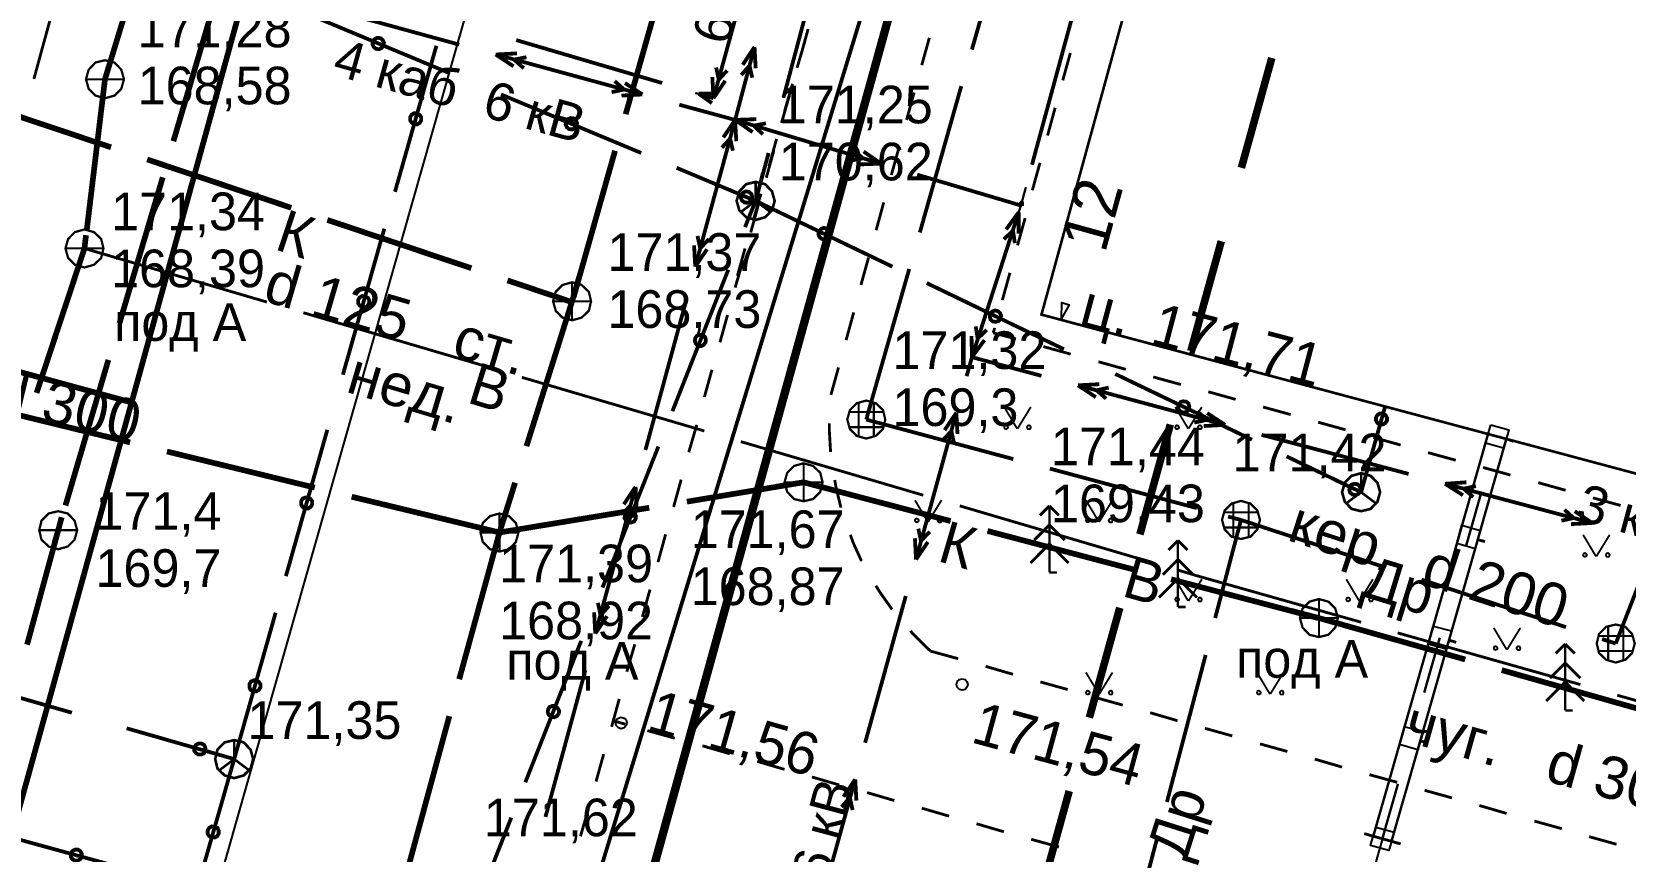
# Model space of a CAD drawing. Extents: x -2634 to -2115, y -2142 to -1393.
# Drawn here: x -2460.75 to -2418.83, y -1737.57 to -1716.02 of the extents above; entities that cross this region are included whole.
import ezdxf

# ---------------------------------------------------------------- set-up
doc = ezdxf.new("R2010")
doc.units = 0
doc.header["$MEASUREMENT"] = 0
for name, color, linetype in [('500_Дополн-Бордюры__п', 7, 'Continuous'), ('500_Линии_-Линии_связ', 7, 'Continuous'), ('500_Линии_-ЛЭП_кабель', 7, 'Continuous'), ('500_Линии_-Смотровые_', 7, 'Continuous'), ('500_Линии_-Электрокаб', 7, 'Continuous'), ('500_Огражд-Ограждения', 7, 'Continuous'), ('500_Растит-Газоны__са', 7, 'Continuous'), ('500_Растит-Лес_и_лесо', 7, 'Continuous'), ('500_Рельеф-Высотные_о', 7, 'Continuous'), ('500_Строен-Здания', 7, 'Continuous'), ('500_Трубоп-Водопровод', 7, 'Continuous'), ('500_Трубоп-Газопровод', 7, 'Continuous'), ('500_Трубоп-Канализаци', 7, 'Continuous'), ('500_Трубоп-Смотровые_', 7, 'Continuous'), ('500_Улицы-Улицы_и_их', 7, 'Continuous'), ('Красные_ли-Красные_ли', 7, 'Continuous'), ('Красные_ли-Линии_регу', 7, 'Continuous'), ('Красные_ли-Оси_улиц_к', 7, 'Continuous')]:
    doc.layers.add(name, color=color, linetype=linetype)
doc.styles.add('TARIAL', font='Arial')

# ---------------------------------------------------------------- blocks, each defined once
blk = doc.blocks.new('block_25')
at = {"layer": '500_Растит-Газоны__са', "color": 0, "const_width": 0.05}
for points in [[(2.35, 3.02), (2.69, 2.45)], [(2.7, 2.45), (3.05, 3.02)], [(0, 0.57), (0.34, 0)], [(0.35, 0), (0.7, 0.57)]]:
    blk.add_lwpolyline(points, dxfattribs=at)
for points in [[(2.4, 2.54), (2.42, 2.53), (2.44, 2.51), (2.45, 2.49), (2.44, 2.46), (2.42, 2.45), (2.4, 2.44), (2.37, 2.45), (2.36, 2.46), (2.35, 2.49), (2.36, 2.51), (2.37, 2.53)], [(3, 2.54), (3.02, 2.53), (3.04, 2.51), (3.05, 2.49), (3.04, 2.46), (3.02, 2.44), (3, 2.44), (2.97, 2.44), (2.96, 2.46), (2.95, 2.49), (2.96, 2.51), (2.97, 2.53)], [(0.05, 0.09), (0.07, 0.08), (0.09, 0.06), (0.1, 0.04), (0.09, 0.01), (0.07, 0), (0.05, -0.01), (0.02, 0), (0.01, 0.01), (0, 0.04), (0.01, 0.06), (0.02, 0.08)], [(0.65, 0.09), (0.68, 0.08), (0.69, 0.06), (0.7, 0.04), (0.69, 0.01), (0.68, -0.01), (0.65, -0.01), (0.63, -0.01), (0.61, 0.01), (0.6, 0.04), (0.61, 0.06), (0.63, 0.08)]]:
    blk.add_lwpolyline(points, close=True, dxfattribs=at)

msp = doc.modelspace()

# ---------------------------------------------------------------- linework, layer by layer
at = {"layer": '500_Дополн-Бордюры__п', "color": 1, "const_width": 0.075}
for points in [[(-2440.41, -1716.25), (-2440.62, -1716.97)], [(-2440.53, -1716.67), (-2440.33, -1715.95)], [(-2437.34, -1716.9), (-2437.14, -1716.18)], [(-2433.43, -1716.58), (-2433.63, -1717.3)], [(-2440.95, -1718.11), (-2440.74, -1717.39)], [(-2440.82, -1717.69), (-2441.03, -1718.42)], [(-2437.74, -1718.34), (-2437.54, -1717.62)], [(-2433.83, -1718.02), (-2434.03, -1718.75)], [(-2441.23, -1719.14), (-2441.43, -1719.86)], [(-2441.36, -1719.56), (-2441.16, -1718.84)], [(-2438.14, -1719.79), (-2437.94, -1719.07)], [(-2434.23, -1719.47), (-2434.43, -1720.19)], [(-2441.78, -1721), (-2441.57, -1720.28)], [(-2441.64, -1720.58), (-2441.84, -1721.3)], [(-2438.54, -1721.24), (-2438.34, -1720.51)], [(-2434.62, -1720.92), (-2434.82, -1721.64)], [(-2442.04, -1722.03), (-2442.25, -1722.75)], [(-2442.19, -1722.44), (-2441.99, -1721.72)], [(-2438.94, -1722.68), (-2438.74, -1721.96)], [(-2435.02, -1722.36), (-2435.22, -1723.08)], [(-2442.45, -1723.47), (-2442.65, -1724.19)], [(-2439.33, -1724.13), (-2439.13, -1723.4)], [(-2435.42, -1723.81), (-2435.46, -1723.94)], [(-2435.46, -1723.94), (-2434.86, -1724.1)], [(-2434.14, -1724.3), (-2433.42, -1724.5)], [(-2442.86, -1724.91), (-2443.06, -1725.63)], [(-2439.73, -1725.57), (-2439.53, -1724.85)], [(-2432.69, -1724.7), (-2431.97, -1724.9)], [(-2431.25, -1725.1), (-2430.52, -1725.3)], [(-2429.8, -1725.49), (-2429.08, -1725.69)], [(-2428.36, -1725.89), (-2427.63, -1726.09)], [(-2439.77, -1726.54), (-2439.77, -1726.32)], [(-2426.91, -1726.29), (-2426.19, -1726.49)], [(-2443.26, -1726.36), (-2443.47, -1727.08)], [(-2439.74, -1727.04), (-2439.77, -1726.54)], [(-2425.46, -1726.69), (-2424.74, -1726.89)], [(-2439.74, -1727.07), (-2439.74, -1727.04)], [(-2424.02, -1727.09), (-2423.29, -1727.29)], [(-2422.57, -1727.48), (-2421.85, -1727.68)], [(-2443.67, -1727.8), (-2443.87, -1728.52)], [(-2439.59, -1728.03), (-2439.63, -1727.81)], [(-2421.12, -1727.88), (-2420.4, -1728.08)], [(-2439.47, -1728.52), (-2439.59, -1728.03)], [(-2419.68, -1728.28), (-2418.95, -1728.48)], [(-2439.47, -1728.54), (-2439.47, -1728.52)], [(-2444.08, -1729.24), (-2444.28, -1729.97)], [(-2439.14, -1729.47), (-2439.22, -1729.25)], [(-2438.93, -1729.93), (-2439.14, -1729.47)], [(-2438.92, -1729.94), (-2438.93, -1729.93)], [(-2444.49, -1730.69), (-2444.69, -1731.41)], [(-2438.42, -1730.79), (-2438.55, -1730.59)], [(-2438.13, -1731.2), (-2438.42, -1730.79)], [(-2438.12, -1731.21), (-2438.13, -1731.2)], [(-2444.89, -1732.13), (-2445.1, -1732.85)], [(-2437.47, -1731.96), (-2437.64, -1731.78)], [(-2437.11, -1732.31), (-2437.47, -1731.96)], [(-2437.11, -1732.31), (-2436.38, -1732.51)], [(-2435.66, -1732.71), (-2434.94, -1732.92)], [(-2434.22, -1733.12), (-2433.5, -1733.32)], [(-2445.3, -1733.57), (-2445.5, -1734.3)], [(-2432.77, -1733.53), (-2432.05, -1733.73)], [(-2445.28, -1734.19), (-2445.47, -1734.14)], [(-2445.47, -1734.14), (-2445.14, -1734.23)], [(-2431.33, -1733.93), (-2430.61, -1734.14)], [(-2443.84, -1734.6), (-2444.56, -1734.4)], [(-2429.89, -1734.34), (-2429.17, -1734.54)], [(-2445.71, -1735.02), (-2445.91, -1735.74)], [(-2442.39, -1735.01), (-2443.11, -1734.8)], [(-2428.44, -1734.75), (-2427.72, -1734.95)], [(-2440.95, -1735.42), (-2441.67, -1735.21)], [(-2427, -1735.15), (-2426.28, -1735.36)], [(-2439.51, -1735.83), (-2440.23, -1735.62)], [(-2425.56, -1735.56), (-2424.83, -1735.76)], [(-2438.06, -1736.24), (-2438.78, -1736.03)], [(-2424.11, -1735.97), (-2423.39, -1736.17)], [(-2422.67, -1736.37), (-2421.95, -1736.58)], [(-2446.11, -1736.46), (-2446.32, -1737.18)], [(-2436.62, -1736.65), (-2437.34, -1736.44)], [(-2421.22, -1736.78), (-2420.5, -1736.98)], [(-2435.18, -1737.06), (-2435.9, -1736.85)], [(-2419.78, -1737.19), (-2419.06, -1737.39)], [(-2433.73, -1737.46), (-2434.46, -1737.26)]]:
    msp.add_lwpolyline(points, dxfattribs=at)
at = {"layer": '500_Линии_-Линии_связ', "color": 6}
msp.add_lwpolyline([(-2437.24, -1710.07), (-2447.25, -1742.82)], dxfattribs=at)
at = {"layer": '500_Линии_-Линии_связ', "color": 0, "const_width": 0.1}
for points in [[(-2439.95, -1713.89), (-2440.98, -1717.76)], [(-2453.48, -1715.56), (-2449.79, -1717.1)], [(-2451.2, -1720.23), (-2450.11, -1716.39)], [(-2448.41, -1717.67), (-2444.72, -1719.21)], [(-2443.79, -1719.6), (-2441.71, -1720.47)], [(-2441.37, -1719.21), (-2441.71, -1720.47)], [(-2441.71, -1720.47), (-2441.52, -1719.74)], [(-2441.71, -1720.47), (-2442.4, -1720.18)], [(-2441.71, -1720.47), (-2441.99, -1721.16)], [(-2441.88, -1720.88), (-2441.71, -1720.47)], [(-2441.71, -1720.47), (-2438.11, -1722.2)], [(-2452.57, -1725.04), (-2451.48, -1721.2)], [(-2443.9, -1726), (-2442.43, -1722.28)], [(-2437.21, -1722.63), (-2433.6, -1724.37)], [(-2432.25, -1725.02), (-2428.65, -1726.75)], [(-2425.78, -1728.13), (-2425.15, -1725.88)], [(-2425.15, -1725.88), (-2425.35, -1726.6)], [(-2454.07, -1730.34), (-2452.98, -1726.49)], [(-2445.74, -1730.64), (-2444.27, -1726.93)], [(-2427.74, -1727.19), (-2425.78, -1728.13)], [(-2425.78, -1728.13), (-2426.46, -1727.81)], [(-2455.43, -1735.15), (-2454.34, -1731.3)], [(-2447.77, -1735.76), (-2446.3, -1732.04)], [(-2463.54, -1732.83), (-2459.7, -1733.93)], [(-2458.26, -1734.34), (-2455.43, -1735.15)], [(-2455.43, -1735.15), (-2456.16, -1734.94)], [(-2455.43, -1735.15), (-2456.53, -1738.99)], [(-2449.61, -1740.41), (-2448.14, -1736.69)], [(-2461.51, -1737.15), (-2457.65, -1738.21)]]:
    msp.add_lwpolyline(points, dxfattribs=at)
for points in [[(-2451.58, -1716.19), (-2451.52, -1716.24), (-2451.49, -1716.31), (-2451.5, -1716.38), (-2451.55, -1716.45), (-2451.62, -1716.48), (-2451.7, -1716.47), (-2451.76, -1716.42), (-2451.79, -1716.35), (-2451.78, -1716.27), (-2451.73, -1716.21), (-2451.66, -1716.18)], [(-2450.8, -1718.27), (-2450.76, -1718.2), (-2450.69, -1718.16), (-2450.62, -1718.17), (-2450.55, -1718.21), (-2450.51, -1718.27), (-2450.51, -1718.35), (-2450.55, -1718.42), (-2450.62, -1718.46), (-2450.7, -1718.45), (-2450.76, -1718.41), (-2450.8, -1718.35)], [(-2446.5, -1718.3), (-2446.44, -1718.35), (-2446.41, -1718.42), (-2446.42, -1718.5), (-2446.47, -1718.56), (-2446.54, -1718.59), (-2446.62, -1718.58), (-2446.68, -1718.53), (-2446.71, -1718.46), (-2446.7, -1718.39), (-2446.65, -1718.32), (-2446.58, -1718.29)], [(-2441.89, -1720.23), (-2441.83, -1720.28), (-2441.8, -1720.35), (-2441.81, -1720.42), (-2441.86, -1720.49), (-2441.93, -1720.52), (-2442, -1720.51), (-2442.07, -1720.46), (-2442.1, -1720.39), (-2442.09, -1720.31), (-2442.04, -1720.25), (-2441.97, -1720.22)], [(-2439.84, -1721.2), (-2439.78, -1721.25), (-2439.76, -1721.32), (-2439.77, -1721.4), (-2439.82, -1721.46), (-2439.9, -1721.48), (-2439.97, -1721.47), (-2440.03, -1721.42), (-2440.06, -1721.34), (-2440.04, -1721.27), (-2439.99, -1721.21), (-2439.92, -1721.18)], [(-2452.17, -1723.08), (-2452.13, -1723.01), (-2452.06, -1722.97), (-2451.98, -1722.98), (-2451.91, -1723.02), (-2451.88, -1723.08), (-2451.88, -1723.16), (-2451.92, -1723.23), (-2451.98, -1723.27), (-2452.06, -1723.26), (-2452.13, -1723.22), (-2452.17, -1723.16)], [(-2435.34, -1723.37), (-2435.28, -1723.42), (-2435.25, -1723.49), (-2435.27, -1723.57), (-2435.32, -1723.63), (-2435.39, -1723.65), (-2435.47, -1723.64), (-2435.53, -1723.59), (-2435.55, -1723.51), (-2435.54, -1723.44), (-2435.49, -1723.38), (-2435.41, -1723.35)], [(-2443.3, -1724.08), (-2443.26, -1724.02), (-2443.19, -1723.99), (-2443.11, -1724), (-2443.05, -1724.04), (-2443.02, -1724.11), (-2443.03, -1724.19), (-2443.07, -1724.25), (-2443.14, -1724.29), (-2443.22, -1724.28), (-2443.28, -1724.23), (-2443.31, -1724.16)], [(-2430.38, -1725.75), (-2430.32, -1725.8), (-2430.3, -1725.88), (-2430.31, -1725.95), (-2430.36, -1726.01), (-2430.44, -1726.04), (-2430.51, -1726.02), (-2430.57, -1725.97), (-2430.6, -1725.9), (-2430.58, -1725.82), (-2430.53, -1725.76), (-2430.46, -1725.74)], [(-2425.39, -1726.17), (-2425.35, -1726.1), (-2425.28, -1726.06), (-2425.21, -1726.06), (-2425.14, -1726.1), (-2425.1, -1726.17), (-2425.1, -1726.25), (-2425.14, -1726.31), (-2425.21, -1726.35), (-2425.29, -1726.35), (-2425.35, -1726.31), (-2425.39, -1726.24)], [(-2425.88, -1727.92), (-2425.82, -1727.97), (-2425.79, -1728.04), (-2425.81, -1728.12), (-2425.86, -1728.18), (-2425.93, -1728.21), (-2426.01, -1728.19), (-2426.07, -1728.14), (-2426.09, -1728.07), (-2426.08, -1727.99), (-2426.03, -1727.93), (-2425.95, -1727.91)], [(-2453.67, -1728.37), (-2453.63, -1728.3), (-2453.56, -1728.27), (-2453.48, -1728.27), (-2453.42, -1728.31), (-2453.38, -1728.37), (-2453.38, -1728.45), (-2453.42, -1728.52), (-2453.49, -1728.56), (-2453.56, -1728.56), (-2453.63, -1728.52), (-2453.67, -1728.45)], [(-2445.15, -1728.73), (-2445.1, -1728.67), (-2445.03, -1728.64), (-2444.95, -1728.65), (-2444.89, -1728.69), (-2444.86, -1728.76), (-2444.87, -1728.84), (-2444.91, -1728.9), (-2444.99, -1728.93), (-2445.06, -1728.92), (-2445.12, -1728.88), (-2445.16, -1728.81)], [(-2455.03, -1733.18), (-2454.99, -1733.11), (-2454.92, -1733.08), (-2454.85, -1733.08), (-2454.78, -1733.12), (-2454.74, -1733.18), (-2454.74, -1733.26), (-2454.78, -1733.33), (-2454.85, -1733.37), (-2454.93, -1733.37), (-2455, -1733.33), (-2455.03, -1733.26)], [(-2447.17, -1733.84), (-2447.13, -1733.78), (-2447.05, -1733.75), (-2446.98, -1733.76), (-2446.92, -1733.81), (-2446.88, -1733.88), (-2446.89, -1733.95), (-2446.94, -1734.02), (-2447.01, -1734.05), (-2447.09, -1734.04), (-2447.15, -1733.99), (-2447.18, -1733.92)], [(-2456.29, -1734.74), (-2456.22, -1734.78), (-2456.19, -1734.85), (-2456.19, -1734.93), (-2456.23, -1735), (-2456.3, -1735.03), (-2456.37, -1735.03), (-2456.44, -1734.99), (-2456.48, -1734.93), (-2456.48, -1734.85), (-2456.44, -1734.78), (-2456.37, -1734.74)], [(-2455.84, -1737.11), (-2455.88, -1737.18), (-2455.94, -1737.21), (-2456.02, -1737.21), (-2456.09, -1737.17), (-2456.13, -1737.11), (-2456.13, -1737.03), (-2456.09, -1736.96), (-2456.02, -1736.92), (-2455.94, -1736.93), (-2455.87, -1736.96), (-2455.84, -1737.03)], [(-2459.54, -1737.53), (-2459.48, -1737.57), (-2459.44, -1737.64), (-2459.44, -1737.72), (-2459.48, -1737.78), (-2459.55, -1737.82), (-2459.62, -1737.82), (-2459.69, -1737.78), (-2459.73, -1737.72), (-2459.73, -1737.64), (-2459.69, -1737.57), (-2459.62, -1737.53)]]:
    msp.add_lwpolyline(points, close=True, dxfattribs=at)
at = {"layer": '500_Линии_-ЛЭП_кабель', "color": 2, "const_width": 0.1}
msp.add_lwpolyline([(-2447.25, -1742.82), (-2437.24, -1710.07)], dxfattribs=at)
at = {"layer": '500_Линии_-Смотровые_', "color": 0, "const_width": 0.07}
for points in [[(-2441.71, -1719.97), (-2441.46, -1720.03), (-2441.28, -1720.22), (-2441.21, -1720.47), (-2441.28, -1720.72), (-2441.46, -1720.9), (-2441.71, -1720.97), (-2441.96, -1720.9), (-2442.14, -1720.72), (-2442.21, -1720.47), (-2442.14, -1720.22), (-2441.96, -1720.03)], [(-2441.71, -1720.42), (-2441.71, -1720.42), (-2441.71, -1720.42), (-2441.71, -1720.42), (-2441.71, -1720.42), (-2441.71, -1720.42), (-2441.71, -1720.42), (-2441.71, -1720.42), (-2441.71, -1720.42), (-2441.71, -1720.42), (-2441.71, -1720.42), (-2441.71, -1720.42)], [(-2425.78, -1727.63), (-2425.53, -1727.7), (-2425.35, -1727.88), (-2425.28, -1728.13), (-2425.35, -1728.38), (-2425.53, -1728.57), (-2425.78, -1728.63), (-2426.03, -1728.57), (-2426.21, -1728.38), (-2426.28, -1728.13), (-2426.21, -1727.88), (-2426.03, -1727.7)], [(-2425.78, -1728.08), (-2425.78, -1728.08), (-2425.78, -1728.08), (-2425.78, -1728.08), (-2425.78, -1728.08), (-2425.78, -1728.08), (-2425.78, -1728.08), (-2425.78, -1728.08), (-2425.78, -1728.08), (-2425.78, -1728.08), (-2425.78, -1728.08), (-2425.78, -1728.08)], [(-2455.43, -1734.65), (-2455.18, -1734.71), (-2455, -1734.9), (-2454.93, -1735.15), (-2455, -1735.4), (-2455.18, -1735.58), (-2455.43, -1735.65), (-2455.68, -1735.58), (-2455.87, -1735.4), (-2455.93, -1735.15), (-2455.87, -1734.9), (-2455.68, -1734.71)], [(-2455.43, -1735.1), (-2455.43, -1735.1), (-2455.43, -1735.1), (-2455.43, -1735.1), (-2455.43, -1735.1), (-2455.43, -1735.1), (-2455.43, -1735.1), (-2455.43, -1735.1), (-2455.43, -1735.1), (-2455.43, -1735.1), (-2455.43, -1735.1), (-2455.43, -1735.1)]]:
    msp.add_lwpolyline(points, close=True, dxfattribs=at)
at = {"layer": '500_Линии_-Смотровые_', "color": 0, "const_width": 0.065}
for points in [[(-2441.71, -1719.97), (-2441.71, -1720.47)], [(-2442.11, -1720.77), (-2441.71, -1720.47)], [(-2441.71, -1720.47), (-2441.31, -1720.77)], [(-2425.78, -1727.63), (-2425.78, -1728.13)], [(-2426.18, -1728.43), (-2425.78, -1728.13)], [(-2425.78, -1728.13), (-2425.38, -1728.43)], [(-2455.43, -1734.65), (-2455.43, -1735.15)], [(-2455.83, -1735.45), (-2455.43, -1735.15)], [(-2455.43, -1735.15), (-2455.03, -1735.45)]]:
    msp.add_lwpolyline(points, dxfattribs=at)
at = {"layer": '500_Линии_-Электрокаб', "color": 12, "const_width": 0.1}
for points in [[(-2442.82, -1717.77), (-2441.76, -1713.91)], [(-2453.37, -1715.3), (-2449.51, -1716.36)], [(-2433.39, -1715.66), (-2434.44, -1719.52)], [(-2448.01, -1716.24), (-2444.17, -1717.37)], [(-2448.55, -1716.62), (-2447.99, -1716.59)], [(-2448.55, -1716.62), (-2448.08, -1716.93)], [(-2448.54, -1716.62), (-2444.69, -1717.67)], [(-2448.05, -1716.75), (-2447.74, -1716.69)], [(-2441.74, -1716.42), (-2442.25, -1718.34)], [(-2441.74, -1716.42), (-2442.05, -1716.89)], [(-2441.74, -1716.42), (-2441.71, -1716.98)], [(-2448.06, -1716.76), (-2447.81, -1716.98)], [(-2442.68, -1717.28), (-2442.75, -1716.96)], [(-2442.68, -1717.28), (-2442.46, -1717.04)], [(-2441.87, -1716.91), (-2442.09, -1717.16)], [(-2441.87, -1716.92), (-2441.8, -1717.23)], [(-2445.42, -1717.32), (-2445.17, -1717.54)], [(-2445.15, -1717.37), (-2444.69, -1717.67)], [(-2442.82, -1717.77), (-2442.85, -1717.21)], [(-2442.82, -1717.77), (-2442.51, -1717.31)], [(-2445.5, -1717.61), (-2445.17, -1717.54)], [(-2445.24, -1717.7), (-2444.69, -1717.67)], [(-2443.72, -1717.94), (-2442.25, -1718.34)], [(-2443.21, -1717.65), (-2442.78, -1717.64)], [(-2443.21, -1717.65), (-2442.82, -1717.77)], [(-2443.21, -1717.65), (-2442.86, -1717.9)], [(-2442.25, -1718.34), (-2443.3, -1722.2)], [(-2442.25, -1718.34), (-2442.56, -1718.8)], [(-2442.25, -1718.34), (-2441.69, -1718.32)], [(-2442.25, -1718.34), (-2442.22, -1718.9)], [(-2442.25, -1718.34), (-2438.41, -1719.49)], [(-2442.25, -1718.34), (-2441.79, -1718.66)], [(-2441.76, -1718.49), (-2441.44, -1718.43)], [(-2441.76, -1718.49), (-2441.52, -1718.72)], [(-2442.38, -1718.83), (-2442.6, -1719.07)], [(-2442.38, -1718.83), (-2442.31, -1719.15)], [(-2439.14, -1719.12), (-2438.89, -1719.35)], [(-2438.87, -1719.17), (-2438.41, -1719.49)], [(-2439.22, -1719.41), (-2438.89, -1719.35)], [(-2438.97, -1719.51), (-2438.41, -1719.49)], [(-2437.46, -1719.78), (-2434.73, -1720.59)], [(-2436.02, -1724.58), (-2434.79, -1720.77)], [(-2435.12, -1721.22), (-2434.79, -1720.77)], [(-2434.79, -1721.33), (-2434.79, -1720.77)], [(-2434.7, -1720.49), (-2434.77, -1720.58)], [(-2434.7, -1720.49), (-2434.73, -1720.59)], [(-2434.7, -1720.49), (-2434.7, -1720.6)], [(-2435.18, -1721.48), (-2434.94, -1721.25)], [(-2434.89, -1721.58), (-2434.94, -1721.25)], [(-2443.33, -1721.64), (-2443.3, -1722.2)], [(-2443.24, -1721.39), (-2443.17, -1721.72)], [(-2442.94, -1721.47), (-2443.17, -1721.72)], [(-2442.99, -1721.74), (-2443.3, -1722.2)], [(-2443.56, -1723.17), (-2444.61, -1727.02)], [(-2435.87, -1724.09), (-2435.92, -1723.77)], [(-2436.02, -1724.58), (-2436.03, -1724.02)], [(-2436.02, -1724.58), (-2435.69, -1724.13)], [(-2435.87, -1724.09), (-2435.63, -1723.86)], [(-2436.16, -1725.08), (-2436.02, -1724.58)], [(-2434.19, -1725.07), (-2436.02, -1724.58)], [(-2432.67, -1725.29), (-2433.23, -1725.32)], [(-2429.36, -1726.36), (-2433.23, -1725.32)], [(-2432.76, -1725.63), (-2433.23, -1725.32)], [(-2432.42, -1725.38), (-2432.74, -1725.45)], [(-2432.49, -1725.67), (-2432.74, -1725.45)], [(-2437.49, -1729.9), (-2436.43, -1726.04)], [(-2436.74, -1726.5), (-2436.43, -1726.04)], [(-2436.4, -1726.6), (-2436.43, -1726.04)], [(-2429.85, -1726.23), (-2430.17, -1726.3)], [(-2429.85, -1726.22), (-2430.09, -1726)], [(-2429.36, -1726.36), (-2429.83, -1726.05)], [(-2436.79, -1726.77), (-2436.56, -1726.52)], [(-2436.49, -1726.85), (-2436.56, -1726.52)], [(-2429.36, -1726.36), (-2429.92, -1726.39)], [(-2424.53, -1727.65), (-2428.4, -1726.62)], [(-2444.87, -1727.99), (-2445.93, -1731.85)], [(-2444.87, -1727.99), (-2445.18, -1728.45)], [(-2444.87, -1727.99), (-2444.84, -1728.55)], [(-2423.01, -1727.87), (-2423.57, -1727.91)], [(-2419.7, -1728.94), (-2423.57, -1727.91)], [(-2423.1, -1728.21), (-2423.57, -1727.91)], [(-2422.76, -1727.97), (-2423.08, -1728.04)], [(-2422.83, -1728.26), (-2423.08, -1728.04)], [(-2445.01, -1728.48), (-2445.23, -1728.72)], [(-2445.01, -1728.48), (-2444.94, -1728.8)], [(-2420.19, -1728.81), (-2420.51, -1728.88)], [(-2420.19, -1728.81), (-2420.43, -1728.59)], [(-2419.7, -1728.94), (-2420.16, -1728.63)], [(-2437.36, -1729.41), (-2437.43, -1729.09)], [(-2437.36, -1729.41), (-2437.13, -1729.17)], [(-2419.7, -1728.94), (-2420.26, -1728.97)], [(-2437.49, -1729.9), (-2437.52, -1729.34)], [(-2437.49, -1729.9), (-2437.18, -1729.44)], [(-2438.83, -1734.72), (-2437.76, -1730.86)], [(-2445.96, -1731.29), (-2445.93, -1731.85)], [(-2445.86, -1731.04), (-2445.79, -1731.37)], [(-2445.57, -1731.12), (-2445.79, -1731.37)], [(-2445.62, -1731.39), (-2445.93, -1731.85)], [(-2446.19, -1732.81), (-2447.24, -1736.67)], [(-2440.16, -1739.54), (-2439.09, -1735.68)], [(-2439.4, -1736.14), (-2439.09, -1735.68)], [(-2439.06, -1736.24), (-2439.09, -1735.68)], [(-2439.45, -1736.41), (-2439.23, -1736.16)], [(-2439.16, -1736.49), (-2439.23, -1736.16)]]:
    msp.add_lwpolyline(points, dxfattribs=at)
at = {"layer": '500_Линии_-Электрокаб', "color": 1, "const_width": 0.06}
for points in [[(-2442.82, -1717.77), (-2443.3, -1717.63)], [(-2442.25, -1718.34), (-2442.12, -1717.86)], [(-2442.25, -1718.34), (-2442.73, -1718.21)], [(-2434.73, -1720.59), (-2434.6, -1720.11)], [(-2434.73, -1720.59), (-2435.21, -1720.45)], [(-2434.73, -1720.59), (-2434.89, -1721.07)], [(-2436.02, -1724.58), (-2436.16, -1725.06)], [(-2436.02, -1724.58), (-2435.54, -1724.7)]]:
    msp.add_lwpolyline(points, dxfattribs=at)
at = {"layer": '500_Огражд-Ограждения', "color": 0}
for points, const_width in [([(-2423.26, -1729.48), (-2422.44, -1726.6)], 0.065), ([(-2422.78, -1729.62), (-2421.96, -1726.73)], 0.065), ([(-2421.77, -1726.79), (-2421.96, -1726.73)], 0.075), ([(-2423.02, -1729.55), (-2422.61, -1728.11)], 0.065), ([(-2425.46, -1737.18), (-2423.26, -1729.48)], 0.065), ([(-2424.98, -1737.31), (-2422.78, -1729.62)], 0.065), ([(-2422.52, -1729.43), (-2422.71, -1729.38)], 0.075), ([(-2424.12, -1733.4), (-2423.71, -1731.96)], 0.065), ([(-2423.28, -1732.08), (-2423.47, -1732.02)], 0.075), ([(-2424.03, -1734.72), (-2424.22, -1734.67)], 0.075), ([(-2425.22, -1737.24), (-2424.81, -1735.8)], 0.065), ([(-2425.7, -1737.11), (-2424.74, -1737.38)], 0.075), ([(-2424.79, -1737.37), (-2424.98, -1737.31)], 0.075)]:
    msp.add_lwpolyline(points, dxfattribs=dict(at, const_width=const_width))
for points in [[(-2422.37, -1726.36), (-2421.89, -1726.49), (-2422.03, -1726.97), (-2422.51, -1726.84)], [(-2423.13, -1729), (-2422.65, -1729.14), (-2422.78, -1729.62), (-2423.26, -1729.48)], [(-2423.88, -1731.65), (-2423.4, -1731.78), (-2423.54, -1732.26), (-2424.02, -1732.13)], [(-2424.64, -1734.29), (-2424.15, -1734.43), (-2424.29, -1734.91), (-2424.77, -1734.77)], [(-2425.39, -1736.94), (-2424.91, -1737.07), (-2425.05, -1737.55), (-2425.53, -1737.42)]]:
    msp.add_lwpolyline(points, close=True, dxfattribs=at)
at = {"layer": '500_Огражд-Ограждения', "color": 255}
msp.add_lwpolyline([(-2425.22, -1737.24), (-2425.77, -1739.17)], dxfattribs=at)
at = {"layer": '500_Растит-Лес_и_лесо', "color": 94}
for points, const_width in [([(-2434.23, -1728.74), (-2433.98, -1728.49)], 0.075), ([(-2433.73, -1728.74), (-2433.98, -1728.49)], 0.075), ([(-2433.98, -1730.24), (-2433.98, -1728.49)], 0.065), ([(-2434.38, -1729.39), (-2433.98, -1728.99)], 0.075), ([(-2433.58, -1729.39), (-2433.98, -1728.99)], 0.075), ([(-2434.48, -1729.99), (-2433.98, -1729.49)], 0.075), ([(-2433.48, -1729.99), (-2433.98, -1729.49)], 0.075), ([(-2430.85, -1729.65), (-2430.6, -1729.4)], 0.075), ([(-2430.35, -1729.65), (-2430.6, -1729.4)], 0.075), ([(-2430.6, -1731.15), (-2430.6, -1729.4)], 0.065), ([(-2433.98, -1730.24), (-2433.98, -1730.04)], 0.065), ([(-2431, -1730.3), (-2430.6, -1729.9)], 0.075), ([(-2430.2, -1730.3), (-2430.6, -1729.9)], 0.075), ([(-2433.78, -1730.24), (-2433.98, -1730.24)], 0.065), ([(-2431.1, -1730.9), (-2430.6, -1730.4)], 0.075), ([(-2430.1, -1730.9), (-2430.6, -1730.4)], 0.075), ([(-2430.6, -1731.15), (-2430.6, -1730.95)], 0.065), ([(-2430.4, -1731.15), (-2430.6, -1731.15)], 0.065), ([(-2420.66, -1732.37), (-2420.41, -1732.12)], 0.075), ([(-2420.16, -1732.37), (-2420.41, -1732.12)], 0.075), ([(-2420.41, -1733.87), (-2420.41, -1732.12)], 0.065), ([(-2420.81, -1733.02), (-2420.41, -1732.62)], 0.075), ([(-2420.01, -1733.02), (-2420.41, -1732.62)], 0.075), ([(-2420.91, -1733.62), (-2420.41, -1733.12)], 0.075), ([(-2419.91, -1733.62), (-2420.41, -1733.12)], 0.075), ([(-2420.41, -1733.87), (-2420.41, -1733.67)], 0.065), ([(-2420.21, -1733.87), (-2420.41, -1733.87)], 0.065)]:
    msp.add_lwpolyline(points, dxfattribs=dict(at, const_width=const_width))
at = {"layer": '500_Рельеф-Высотные_о', "color": 0}
for points in [[(-2433.66, -1723.56), (-2433.65, -1723.14), (-2433.46, -1723.2)], [(-2436.28, -1733.04), (-2436.2, -1733.06), (-2436.15, -1733.11), (-2436.13, -1733.19), (-2436.15, -1733.26), (-2436.2, -1733.32), (-2436.28, -1733.34), (-2436.35, -1733.32), (-2436.41, -1733.26), (-2436.43, -1733.19), (-2436.41, -1733.11), (-2436.35, -1733.06)], [(-2445.25, -1734.05), (-2445.17, -1734.07), (-2445.12, -1734.12), (-2445.1, -1734.2), (-2445.12, -1734.27), (-2445.17, -1734.33), (-2445.25, -1734.35), (-2445.32, -1734.33), (-2445.38, -1734.27), (-2445.4, -1734.2), (-2445.38, -1734.12), (-2445.32, -1734.07)]]:
    msp.add_lwpolyline(points, close=True, dxfattribs=at)
at = {"layer": '500_Строен-Здания', "color": 0, "const_width": 0.07}
msp.add_lwpolyline([(-2393.48, -1708.29), (-2396, -1717.45), (-2398.15, -1716.86), (-2399.52, -1721.81), (-2397.74, -1722.3), (-2400.6, -1732.7), (-2401.37, -1732.49), (-2401.3, -1732.25), (-2404.83, -1731.31), (-2410.21, -1729.87), (-2434.19, -1723.46), (-2406.12, -1621.19)], dxfattribs=at)
at = {"layer": '500_Трубоп-Водопровод', "color": 94}
for points, const_width in [([(-2457.89, -1714.19), (-2458.83, -1717.27)], 0.15), ([(-2455.89, -1715.06), (-2457.03, -1718.9)], 0.15), ([(-2458.83, -1717.27), (-2458.73, -1716.93)], 0.15), ([(-2458.83, -1717.27), (-2459.31, -1721.24)], 0.15), ([(-2457.31, -1719.85), (-2458.45, -1723.69)], 0.15), ([(-2459.37, -1721.72), (-2460.63, -1725.52)], 0.15), ([(-2459.37, -1721.72), (-2459.33, -1721.37)], 0.15), ([(-2459.37, -1721.72), (-2454.57, -1723.13)], 0.075), ([(-2453.61, -1723.41), (-2448.81, -1724.82)], 0.075), ([(-2458.74, -1724.65), (-2459.87, -1728.48)], 0.15), ([(-2447.86, -1725.11), (-2443.06, -1726.52)], 0.075), ([(-2442.1, -1726.8), (-2437.3, -1728.21)], 0.075), ([(-2460.06, -1729.13), (-2459.97, -1728.79)], 0.15), ([(-2436.34, -1728.49), (-2431.55, -1729.9)], 0.075), ([(-2460.88, -1732.14), (-2460.06, -1729.13)], 0.15), ([(-2460.06, -1729.13), (-2460.16, -1729.47)], 0.15), ([(-2430.59, -1730.18), (-2430.13, -1730.32)], 0.075), ([(-2430.13, -1730.32), (-2425.78, -1731.55)], 0.075), ([(-2424.82, -1731.83), (-2420.01, -1733.19)], 0.075), ([(-2419.04, -1733.47), (-2414.23, -1734.83)], 0.075)]:
    msp.add_lwpolyline(points, dxfattribs=dict(at, const_width=const_width))
at = {"layer": '500_Трубоп-Газопровод', "color": 5, "const_width": 0.075}
msp.add_lwpolyline([(-2459.38, -1712.44), (-2460.7, -1717.26)], dxfattribs=at)
at = {"layer": '500_Трубоп-Канализаци', "color": 32}
for points, const_width in [([(-2435.08, -1713.19), (-2436.02, -1716.49)], 0.1), ([(-2436.3, -1717.45), (-2437.39, -1721.3)], 0.1), ([(-2446.54, -1723.11), (-2446.33, -1722.39)], 0.15), ([(-2437.67, -1722.26), (-2438.77, -1726.11)], 0.1), ([(-2446.52, -1723.14), (-2447.23, -1722.9)], 0.15), ([(-2438.8, -1726.22), (-2438.7, -1725.88)], 0.1), ([(-2438.8, -1726.22), (-2434.93, -1727.26)], 0.1), ([(-2433.97, -1727.51), (-2430.1, -1728.55)], 0.1), ([(-2440.45, -1727.87), (-2441.19, -1727.99)], 0.15), ([(-2419.08, -1732.11), (-2417.63, -1728.38)], 0.1), ([(-2448.45, -1729.19), (-2448.23, -1728.48)], 0.15), ([(-2428.94, -1728.86), (-2429.28, -1728.77)], 0.1), ([(-2429.14, -1728.81), (-2428.94, -1728.86)], 0.1), ([(-2429.62, -1731.44), (-2428.94, -1728.86)], 0.1), ([(-2428.94, -1728.86), (-2429.03, -1729.2)], 0.1), ([(-2428.94, -1728.86), (-2425.14, -1730.11)], 0.1), ([(-2424.19, -1730.43), (-2420.39, -1731.68)], 0.1), ([(-2426.89, -1731.44), (-2427.62, -1731.25)], 0.15), ([(-2419.44, -1731.99), (-2419.08, -1732.11)], 0.1), ([(-2419.08, -1732.11), (-2419.42, -1732)], 0.1), ([(-2430.89, -1736.28), (-2429.87, -1732.41)], 0.1), ([(-2432.17, -1741.11), (-2431.15, -1737.24)], 0.1)]:
    msp.add_lwpolyline(points, dxfattribs=dict(at, const_width=const_width))
at = {"layer": '500_Трубоп-Канализаци', "color": 34, "const_width": 0.15}
for points in [[(-2444.04, -1714.34), (-2445.13, -1718.19)], [(-2462.46, -1717.79), (-2458.67, -1719.06)], [(-2445.41, -1719.15), (-2446.5, -1723)], [(-2457.72, -1719.38), (-2453.93, -1720.65)], [(-2452.98, -1720.97), (-2449.19, -1722.24)], [(-2448.24, -1722.56), (-2446.52, -1723.14)], [(-2446.54, -1723.11), (-2447.74, -1726.92)], [(-2458.17, -1726.82), (-2462.05, -1725.87)], [(-2453.31, -1728.01), (-2457.2, -1727.06)], [(-2448.04, -1727.88), (-2448.45, -1729.19)], [(-2443.52, -1728.38), (-2440.45, -1727.87)], [(-2440.45, -1727.87), (-2436.58, -1728.89)], [(-2448.45, -1729.19), (-2452.34, -1728.25)], [(-2448.45, -1729.19), (-2444.51, -1728.54)], [(-2448.45, -1729.19), (-2449.51, -1733.05)], [(-2435.61, -1729.15), (-2431.74, -1730.17)], [(-2430.78, -1730.42), (-2426.91, -1731.44)], [(-2426.89, -1731.44), (-2423.04, -1732.53)], [(-2422.08, -1732.81), (-2418.23, -1733.9)], [(-2449.77, -1734.02), (-2450.82, -1737.88)]]:
    msp.add_lwpolyline(points, dxfattribs=at)
at = {"layer": '500_Трубоп-Смотровые_', "color": 0, "const_width": 0.06}
for points in [[(-2458.83, -1716.77), (-2458.58, -1716.83), (-2458.4, -1717.02), (-2458.33, -1717.27), (-2458.4, -1717.52), (-2458.58, -1717.7), (-2458.83, -1717.77), (-2459.08, -1717.7), (-2459.26, -1717.52), (-2459.33, -1717.27), (-2459.26, -1717.02), (-2459.08, -1716.83)], [(-2459.37, -1721.22), (-2459.12, -1721.29), (-2458.93, -1721.47), (-2458.87, -1721.72), (-2458.93, -1721.97), (-2459.12, -1722.15), (-2459.37, -1722.22), (-2459.62, -1722.15), (-2459.8, -1721.97), (-2459.87, -1721.72), (-2459.8, -1721.47), (-2459.62, -1721.29)], [(-2446.54, -1722.61), (-2446.29, -1722.68), (-2446.1, -1722.86), (-2446.04, -1723.11), (-2446.1, -1723.36), (-2446.29, -1723.54), (-2446.54, -1723.61), (-2446.79, -1723.54), (-2446.97, -1723.36), (-2447.04, -1723.11), (-2446.97, -1722.86), (-2446.79, -1722.68)], [(-2438.8, -1725.72), (-2438.55, -1725.79), (-2438.36, -1725.97), (-2438.3, -1726.22), (-2438.36, -1726.47), (-2438.55, -1726.65), (-2438.8, -1726.72), (-2439.05, -1726.65), (-2439.23, -1726.47), (-2439.3, -1726.22), (-2439.23, -1725.97), (-2439.05, -1725.79)], [(-2440.45, -1727.37), (-2440.2, -1727.44), (-2440.01, -1727.62), (-2439.95, -1727.87), (-2440.01, -1728.12), (-2440.2, -1728.31), (-2440.45, -1728.37), (-2440.7, -1728.31), (-2440.88, -1728.12), (-2440.95, -1727.87), (-2440.88, -1727.62), (-2440.7, -1727.44)], [(-2428.94, -1728.36), (-2428.69, -1728.43), (-2428.51, -1728.61), (-2428.44, -1728.86), (-2428.51, -1729.11), (-2428.69, -1729.3), (-2428.94, -1729.36), (-2429.19, -1729.3), (-2429.37, -1729.11), (-2429.44, -1728.86), (-2429.37, -1728.61), (-2429.19, -1728.43)], [(-2460.06, -1728.63), (-2459.81, -1728.69), (-2459.63, -1728.88), (-2459.56, -1729.13), (-2459.63, -1729.38), (-2459.81, -1729.56), (-2460.06, -1729.63), (-2460.31, -1729.56), (-2460.5, -1729.38), (-2460.56, -1729.13), (-2460.5, -1728.88), (-2460.31, -1728.69)], [(-2448.45, -1728.69), (-2448.2, -1728.76), (-2448.02, -1728.94), (-2447.95, -1729.19), (-2448.02, -1729.44), (-2448.2, -1729.63), (-2448.45, -1729.69), (-2448.7, -1729.63), (-2448.89, -1729.44), (-2448.95, -1729.19), (-2448.89, -1728.94), (-2448.7, -1728.76)], [(-2426.89, -1730.94), (-2426.64, -1731.01), (-2426.46, -1731.19), (-2426.39, -1731.44), (-2426.46, -1731.69), (-2426.64, -1731.88), (-2426.89, -1731.94), (-2427.14, -1731.88), (-2427.32, -1731.69), (-2427.39, -1731.44), (-2427.32, -1731.19), (-2427.14, -1731.01)], [(-2419.08, -1731.61), (-2418.83, -1731.67), (-2418.65, -1731.86), (-2418.58, -1732.11), (-2418.65, -1732.36), (-2418.83, -1732.54), (-2419.08, -1732.61), (-2419.33, -1732.54), (-2419.52, -1732.36), (-2419.58, -1732.11), (-2419.52, -1731.86), (-2419.33, -1731.67)]]:
    msp.add_lwpolyline(points, close=True, dxfattribs=at)
at = {"layer": '500_Трубоп-Смотровые_', "color": 0, "const_width": 0.055}
for points in [[(-2459.33, -1717.27), (-2458.33, -1717.27)], [(-2459.87, -1721.72), (-2458.87, -1721.72)], [(-2446.54, -1723.61), (-2446.54, -1722.61)], [(-2447.04, -1723.11), (-2446.04, -1723.11)], [(-2439, -1726.67), (-2439, -1725.77)], [(-2438.6, -1726.67), (-2438.6, -1725.77)], [(-2439.25, -1726.02), (-2438.35, -1726.02)], [(-2439.25, -1726.42), (-2438.35, -1726.42)], [(-2440.45, -1728.37), (-2440.45, -1727.37)], [(-2440.95, -1727.87), (-2439.95, -1727.87)], [(-2448.45, -1729.69), (-2448.45, -1728.69)], [(-2429.39, -1728.66), (-2428.49, -1728.66)], [(-2429.14, -1729.31), (-2429.14, -1728.41)], [(-2428.74, -1729.31), (-2428.74, -1728.41)], [(-2460.56, -1729.13), (-2459.56, -1729.13)], [(-2448.95, -1729.19), (-2447.95, -1729.19)], [(-2429.39, -1729.06), (-2428.49, -1729.06)], [(-2426.89, -1731.94), (-2426.89, -1730.94)], [(-2427.39, -1731.44), (-2426.39, -1731.44)], [(-2419.28, -1732.56), (-2419.28, -1731.66)], [(-2418.88, -1732.56), (-2418.88, -1731.66)], [(-2419.53, -1731.91), (-2418.63, -1731.91)], [(-2419.53, -1732.31), (-2418.63, -1732.31)]]:
    msp.add_lwpolyline(points, dxfattribs=at)
at = {"layer": '500_Трубоп-Смотровые_', "color": 0}
for points in [[(-2439.1, -1726.17), (-2439.1, -1726.17)], [(-2429.24, -1728.81), (-2429.24, -1728.81)], [(-2419.38, -1732.06), (-2419.38, -1732.06)]]:
    msp.add_lwpolyline(points, dxfattribs=at)
at = {"layer": '500_Улицы-Улицы_и_их', "color": 255}
msp.add_lwpolyline([(-2542.96, -2044.94), (-2436.73, -1671.22)], dxfattribs=at)
at = {"layer": 'Красные_ли-Красные_ли', "color": 12, "const_width": 0.22}
msp.add_lwpolyline([(-2284.3, -1701.86), (-2245.52, -1663.72), (-2237.3, -1633.7), (-2402.37, -1586.05), (-2505.18, -1957.78), (-2366.43, -1997.8)], close=True, dxfattribs=at)
at = {"layer": 'Красные_ли-Линии_регу', "color": 0, "const_width": 0.2}
for points in [[(-2428.93, -1719.6), (-2428.13, -1716.71)], [(-2430.26, -1724.42), (-2429.46, -1721.53)], [(-2431.6, -1729.24), (-2430.8, -1726.35)], [(-2432.93, -1734.06), (-2432.13, -1731.17)], [(-2434.26, -1738.88), (-2433.46, -1735.99)]]:
    msp.add_lwpolyline(points, dxfattribs=at)
at = {"layer": 'Красные_ли-Оси_улиц_к', "color": 12, "const_width": 0.15}
for points in [[(-2458.13, -1725.77), (-2455.21, -1715.2)], [(-2461.14, -1724.95), (-2458.13, -1725.77)], [(-2461.21, -1736.89), (-2458.13, -1725.77)]]:
    msp.add_lwpolyline(points, dxfattribs=at)
msp.add_lwpolyline([(-2458.21, -1726.05), (-2458.21, -1726.05), (-2458.21, -1726.05), (-2458.21, -1726.05), (-2458.21, -1726.05), (-2458.21, -1726.05), (-2458.21, -1726.05), (-2458.21, -1726.05), (-2458.21, -1726.05), (-2458.21, -1726.05), (-2458.21, -1726.05), (-2458.21, -1726.05)], close=True, dxfattribs=at)

# ---------------------------------------------------------------- block references
at = {"layer": '500_Растит-Газоны__са'}
for p in [(-2437.52, -1728.91), (-2433.02, -1728.91), (-2422.29, -1732.27), (-2433.02, -1733.44), (-2428.52, -1733.44)]:
    msp.add_blockref('block_25', p, dxfattribs=at)

# ---------------------------------------------------------------- texts
at = {"layer": '500_Линии_-Смотровые_', "color": 0}
for s, p in [('171,25', (-2441.1, -1718.43)), ('170,62', (-2441.1, -1719.93)), ('171,42', (-2429.16, -1727.58)), ('171,35', (-2455.08, -1734.62)), ('171,62', (-2448.86, -1737.18))]:
    msp.add_text(s, height=0.99, dxfattribs=at).set_placement(p)
at = {"layer": '500_Линии_-Электрокаб', "color": 0, "style": 'TARIAL'}
for s, rotation, p in [('6 каб  6 кВ', 74.62, (-2442.44, -1716.41)), ('4 каб  6 кВ', 344.41, (-2452.88, -1717.14)), ('3 каб  6 кВ', 344.84, (-2420.16, -1728.85)), ('7 каб  6 кВ', 75, (-2440.88, -1742.38))]:
    msp.add_text(s, height=0.99, rotation=rotation, dxfattribs=at).set_placement(p)
at = {"layer": '500_Рельеф-Высотные_о', "color": 214, "style": 'TARIAL'}
msp.add_text('ц.', height=1.11, rotation=345.03, dxfattribs=at).set_placement((-2433.24, -1723.71))
at = {"layer": '500_Рельеф-Высотные_о', "color": 214}
for s, rotation, p in [('171,71', 345.23, (-2431.36, -1724.21)), ('171,56', 344.14, (-2444.61, -1734.38)), ('171,54', 344.86, (-2436.08, -1734.7))]:
    msp.add_text(s, height=1.11, rotation=rotation, dxfattribs=at).set_placement(p)
at = {"layer": '500_Строен-Здания', "color": 214}
msp.add_text('12', height=1.23, rotation=74.55, dxfattribs=at).set_placement((-2432.52, -1721.87))
at = {"layer": '500_Трубоп-Водопровод', "color": 94, "style": 'TARIAL'}
for s, rotation, p in [('d 125   ст.', 343.68, (-2454.71, -1723.09)), ('нед. ', 343.44, (-2452.53, -1725.48))]:
    msp.add_text(s, height=1.11, rotation=rotation, dxfattribs=at).set_placement(p)
at = {"layer": '500_Трубоп-Водопровод', "color": 94}
for rotation, p in [(342.78, (-2449.34, -1725.76)), (343.94, (-2432.11, -1730.85))]:
    msp.add_text('В', height=1.11, rotation=rotation, dxfattribs=at).set_placement(p)
at = {"layer": '500_Трубоп-Канализаци', "color": 14}
for s, rotation, p in [('К', 341.57, (-2454.4, -1721.73)), ('К', 343.74, (-2436.96, -1729.93)), ('Др', 342.9, (-2425.81, -1730.85)), ('Др', 72.47, (-2430.38, -1737.85))]:
    msp.add_text(s, height=1.11, rotation=rotation, dxfattribs=at).set_placement(p)
at = {"layer": '500_Трубоп-Канализаци', "color": 14, "style": 'TARIAL'}
for s, rotation, p in [('чуг.   d 300 ', 346.4, (-2465.58, -1725.02)), ('кер.  d 200', 342.01, (-2427.76, -1729.38)), ('чуг.   d 300 ', 344.31, (-2424.71, -1734.66))]:
    msp.add_text(s, height=1.11, rotation=rotation, dxfattribs=at).set_placement(p)
at = {"layer": '500_Трубоп-Смотровые_', "color": 5}
for s, p in [('171,28', (-2457.97, -1716.43)), ('168,58', (-2457.97, -1717.93)), ('171,34', (-2458.67, -1721.24)), ('171,37', (-2445.61, -1722.31)), ('168,39', (-2458.67, -1722.74)), ('168,73', (-2445.61, -1723.81)), ('под А', (-2458.59, -1724.15)), ('171,32', (-2438.11, -1724.89)), ('169,3', (-2438.11, -1726.39)), ('171,44', (-2433.94, -1727.42)), ('169,43', (-2433.94, -1728.92)), ('171,4', (-2459.08, -1729.12)), ('171,67', (-2443.42, -1729.6)), ('169,7', (-2459.08, -1730.62)), ('171,39', (-2448.46, -1730.5)), ('168,87', (-2443.42, -1731.1)), ('168,92', (-2448.46, -1732)), ('под А', (-2448.27, -1733.06)), ('под А', (-2429.07, -1733.01))]:
    msp.add_text(s, height=0.99, dxfattribs=at).set_placement(p)

doc.saveas('drawing.dxf')
